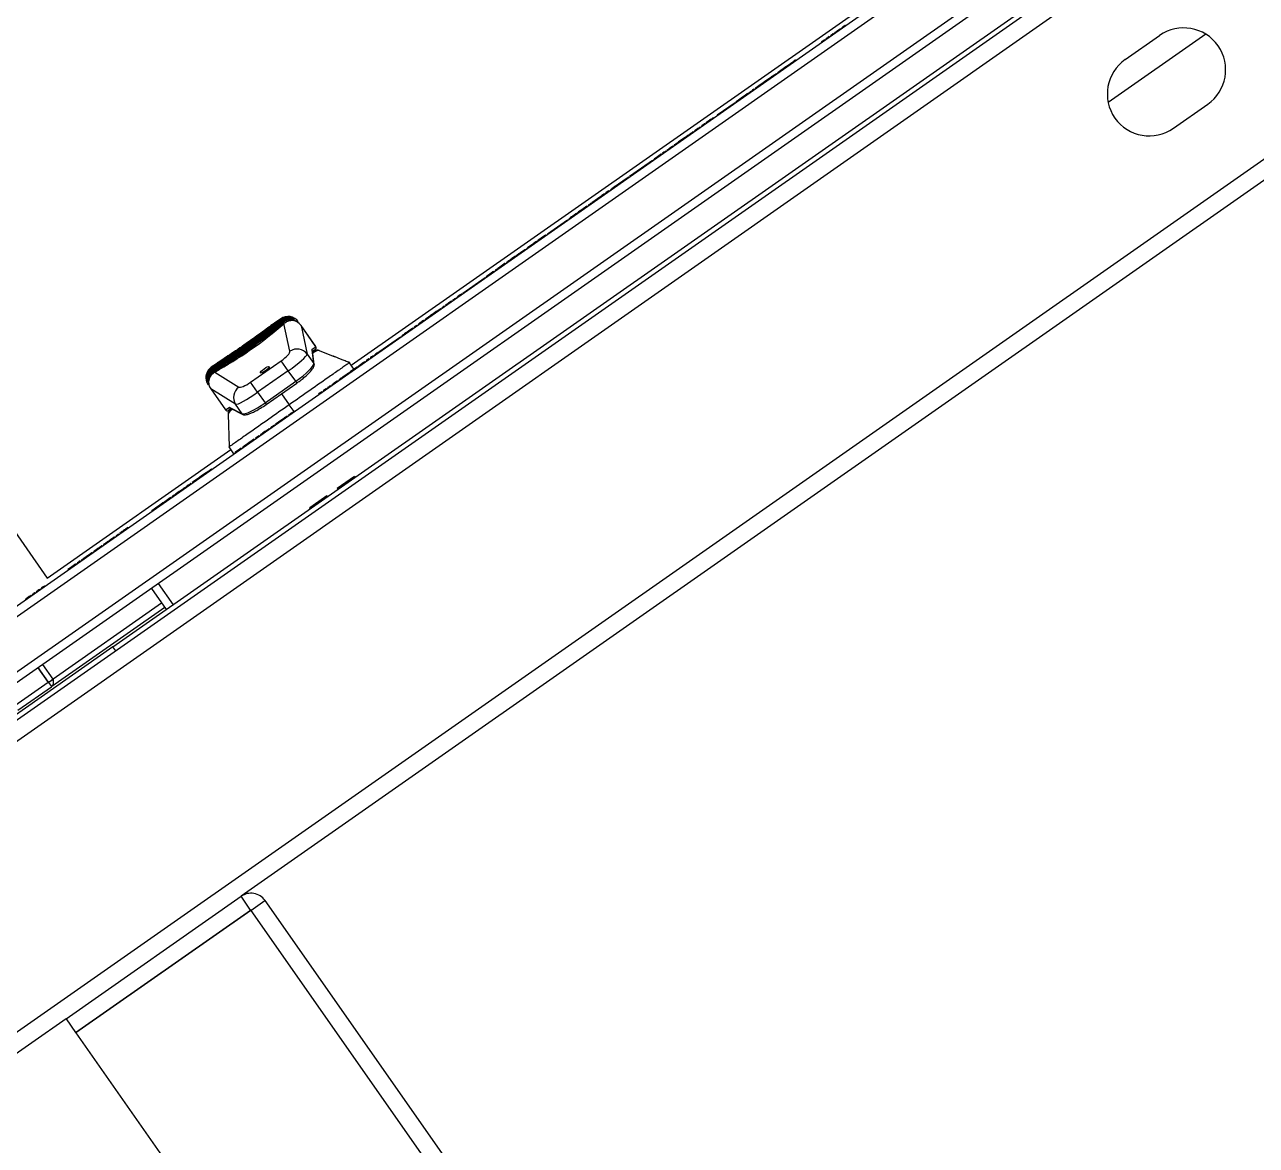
# Model space of a CAD drawing. Header units: millimetres. Extents: x 152904052 to 153933663, y 538271515 to 539240469.
# Drawn here: x 153452002.9 to 153452296.3, y 538570053 to 538570320 of the extents above; entities that cross this region are included whole.
import ezdxf

# ---------------------------------------------------------------- set-up
doc = ezdxf.new("R2010")
doc.units = ezdxf.units.MM
doc.layers.add('POWR', color=5, linetype='Continuous')

msp = doc.modelspace()

# ---------------------------------------------------------------- linework, layer by layer
at = {"layer": 'POWR', "color": 7}
for p, q in [((153451988.82, 538570170.43), (153452884.97, 538570797.92)), ((153451989.33, 538570173.36), (153452882.04, 538570798.44)), ((153452889, 538570787.44), (153451997.29, 538570163.06)), ((153452890.15, 538570785.8), (153451998.43, 538570161.42)), ((153452878.56, 538570768.72), (153451117.39, 538569535.53)), ((153452880.91, 538570765.36), (153451119.74, 538569532.17)), ((153452023.91, 538570171.75), (153452873.78, 538570766.83)), ((153452930.7, 538570730.88), (153451135.11, 538569473.6)), ((153452903.56, 538570706.87), (153452054.42, 538570112.3)), ((153452080.68, 538570238.85), (153452312.95, 538570401.49)), ((153451882.43, 538570367.86), (153452008.27, 538570188.15)), ((153452197.54, 538570319.27), (153452197.6, 538570319.18)), ((153452193.77, 538570316.63), (153452193.83, 538570316.55)), ((153452194.88, 538570317.4), (153452194.93, 538570317.32)), ((153452284.3, 538570317.73), (153452261.04, 538570301.44)), ((153452265.09, 538570311.69), (153452273.28, 538570317.43)), ((153452192.67, 538570315.86), (153452192.73, 538570315.77)), ((153452186.57, 538570311.59), (153452186.63, 538570311.51)), ((153452176.89, 538570304.81), (153452176.95, 538570304.72)), ((153452179.43, 538570306.59), (153452179.49, 538570306.51)), ((153452167.9, 538570298.51), (153452172.15, 538570301.49)), ((153452172.29, 538570301.59), (153452172.35, 538570301.5)), ((153452167.9, 538570298.51), (153452167.96, 538570298.43)), ((153452276.56, 538570295.31), (153452284.75, 538570301.04)), ((153452159.88, 538570292.9), (153452159.94, 538570292.82)), ((153452162.16, 538570294.49), (153452162.21, 538570294.41)), ((153452155.91, 538570290.12), (153452155.97, 538570290.04)), ((153452157.61, 538570291.31), (153452157.67, 538570291.23)), ((153452147, 538570283.88), (153452152.48, 538570287.72)), ((153452152.74, 538570287.9), (153452152.8, 538570287.82)), ((153452154.85, 538570289.38), (153452154.91, 538570289.29)), ((153452139.66, 538570278.74), (153452139.72, 538570278.66)), ((153452137.12, 538570276.96), (153452137.17, 538570276.87)), ((153452127.46, 538570270.2), (153452132.17, 538570273.49)), ((153452132.51, 538570273.74), (153452132.57, 538570273.65)), ((153452127.46, 538570270.2), (153452127.52, 538570270.12)), ((153452117.67, 538570263.34), (153452117.73, 538570263.26)), ((153452119.95, 538570264.94), (153452120, 538570264.85)), ((153452114.96, 538570261.45), (153452115.02, 538570261.36)), ((153452107.24, 538570256.04), (153452112.56, 538570259.76)), ((153452112.8, 538570259.93), (153452112.86, 538570259.85)), ((153452105.52, 538570254.83), (153452105.58, 538570254.75)), ((153452106.97, 538570255.85), (153452107.02, 538570255.76)), ((153452100.94, 538570251.63), (153452101, 538570251.55)), ((153452104.55, 538570254.16), (153452104.61, 538570254.08)), ((153452063.89, 538570249.94), (153452062.44, 538570248.93)), ((153452063.94, 538570249.86), (153452063.89, 538570249.94)), ((153452064.05, 538570249.71), (153452064.02, 538570249.75)), ((153452064.23, 538570249.46), (153452064.17, 538570249.54)), ((153452064.46, 538570249.12), (153452064.39, 538570249.23)), ((153452066.08, 538570242.18), (153452064.66, 538570248.77)), ((153452096.62, 538570248.6), (153452096.67, 538570248.52)), ((153452098.31, 538570249.79), (153452098.37, 538570249.7)), ((153452099.88, 538570250.89), (153452099.94, 538570250.81)), ((153452068.72, 538570248.34), (153452068.73, 538570248.35)), ((153452068.72, 538570248.34), (153452070.19, 538570241.51)), ((153452072.27, 538570243.27), (153452068.72, 538570248.34)), ((153452072.28, 538570243.28), (153452068.73, 538570248.35)), ((153452087.23, 538570242.03), (153452092.42, 538570245.66)), ((153452092.74, 538570245.89), (153452092.8, 538570245.8)), ((153452095.65, 538570247.92), (153452095.71, 538570247.84)), ((153452071.39, 538570242.66), (153452072.27, 538570243.27)), ((153452072.27, 538570243.27), (153452072.28, 538570243.28)), ((153452056.71, 538570234.8), (153452064.02, 538570239.92)), ((153452065.69, 538570237.54), (153452064.02, 538570239.92)), ((153452070.19, 538570241.51), (153452071.77, 538570239.25)), ((153452071.77, 538570239.25), (153452071.36, 538570242.5)), ((153452071.45, 538570242.29), (153452071.45, 538570242.28)), ((153452071.86, 538570239.03), (153452071.45, 538570242.28)), ((153452072.15, 538570242.58), (153452071.47, 538570242.1)), ((153452073.02, 538570242.39), (153452076.41, 538570241.02)), ((153452046.35, 538570236.78), (153452046.34, 538570236.76)), ((153452048.79, 538570239.37), (153452047.34, 538570238.36)), ((153452047.34, 538570238.36), (153452047.4, 538570238.28)), ((153452047.47, 538570238.17), (153452047.5, 538570238.12)), ((153452047.62, 538570237.96), (153452047.68, 538570237.87)), ((153452047.84, 538570237.64), (153452047.91, 538570237.53)), ((153452048.18, 538570237.22), (153452053.88, 538570233.64)), ((153452065.69, 538570237.54), (153452058.38, 538570232.42)), ((153452067.45, 538570235.03), (153452065.69, 538570237.54)), ((153452080, 538570236.96), (153452080.05, 538570236.88)), ((153452081.4, 538570237.83), (153452080.26, 538570239.46)), ((153452082.27, 538570238.55), (153452082.33, 538570238.47)), ((153452058.38, 538570232.42), (153452056.71, 538570234.8)), ((153452060.14, 538570229.91), (153452067.45, 538570235.03)), ((153452060.43, 538570229.5), (153452067.74, 538570234.62)), ((153452067.45, 538570235.03), (153452067.74, 538570234.62)), ((153452077.72, 538570235.37), (153452077.78, 538570235.29)), ((153452047.19, 538570233.26), (153452050.74, 538570228.19)), ((153452053.11, 538570229.55), (153452047.19, 538570233.26)), ((153452047.19, 538570233.26), (153452050.74, 538570228.19)), ((153452047.19, 538570233.26), (153452047.19, 538570233.26)), ((153452058.38, 538570232.42), (153452060.14, 538570229.91)), ((153452064.08, 538570232.06), (153452065.92, 538570229.43)), ((153452075.06, 538570233.51), (153452075.12, 538570233.42)), ((153452050.74, 538570228.19), (153452051.62, 538570228.81)), ((153452050.74, 538570228.19), (153452050.74, 538570228.19)), ((153452052.11, 538570228.55), (153452051.43, 538570228.07)), ((153452051.78, 538570228.79), (153452054.69, 538570227.29)), ((153452051.94, 538570228.64), (153452051.95, 538570228.63)), ((153452051.95, 538570228.63), (153452054.86, 538570227.13)), ((153452054.69, 538570227.29), (153452053.11, 538570229.55)), ((153452060.14, 538570229.91), (153452060.43, 538570229.5)), ((153452067.07, 538570227.79), (153452065.92, 538570229.43)), ((153452051.32, 538570227.19), (153452051.59, 538570219.39)), ((153452059.05, 538570222.31), (153452059.05, 538570222.3)), ((153452059.05, 538570222.3), (153452059.11, 538570222.22)), ((153452060.11, 538570223.04), (153452060.17, 538570222.96)), ((153452062.38, 538570224.63), (153452062.44, 538570224.55)), ((153452052.73, 538570217.75), (153452051.59, 538570219.39)), ((153452054.77, 538570219.3), (153452054.83, 538570219.22)), ((153452008.27, 538570188.15), (153452052.01, 538570218.78)), ((153452052.97, 538570218.04), (153452053.02, 538570217.95)), ((153452047.37, 538570214.11), (153452047.42, 538570214.03)), ((153452081.43, 538570212.33), (153452077.34, 538570209.46)), ((153452081.43, 538570212.33), (153452081.58, 538570212.13)), ((153452037.95, 538570207.52), (153452038.01, 538570207.44)), ((153452040.22, 538570209.11), (153452040.28, 538570209.03)), ((153452074.88, 538570207.74), (153452070.78, 538570204.87)), ((153452075.02, 538570207.54), (153452074.88, 538570207.74)), ((153452077.34, 538570209.46), (153452077.48, 538570209.26)), ((153452070.93, 538570204.67), (153452070.78, 538570204.87)), ((153452033.08, 538570204.11), (153452033.14, 538570204.03)), ((153452027.48, 538570200.19), (153452027.54, 538570200.11)), ((153452024.31, 538570197.97), (153452024.36, 538570197.88)), ((153452019.28, 538570194.45), (153452019.34, 538570194.37)), ((153452020.34, 538570195.19), (153452020.39, 538570195.11)), ((153452013.19, 538570190.19), (153452013.25, 538570190.1)), ((153452015.4, 538570191.73), (153452015.46, 538570191.65)), ((153452016.37, 538570192.41), (153452016.42, 538570192.33)), ((153452004.42, 538570184.04), (153452004.48, 538570183.96)), ((153452006.49, 538570185.49), (153452006.55, 538570185.41)), ((153452007.59, 538570186.26), (153452007.65, 538570186.18)), ((153452033.08, 538570185.67), (153452036.6, 538570180.64)), ((153452034.72, 538570186.82), (153452038.24, 538570181.78)), ((153452036.26, 538570181.13), (153452009.31, 538570162.26)), ((153452035.51, 538570182.19), (153452009.63, 538570164.07)), ((153452023.91, 538570171.75), (153451970.66, 538570134.46)), ((153452024.6, 538570170.76), (153452023.91, 538570171.75)), ((153452006.05, 538570166.75), (153452008.5, 538570163.24)), ((153452008.56, 538570163.32), (153452006.13, 538570166.8)), ((153452009.63, 538570164.07), (153452007.19, 538570167.55)), ((153452008.56, 538570163.32), (153452009.63, 538570164.07)), ((153452008.58, 538570163.3), (153452009.33, 538570163.83)), ((153452009.63, 538570164.07), (153452008.62, 538570163.24)), ((153452008.5, 538570163.24), (153452000.55, 538570157.68)), ((153452001.28, 538570156.64), (153452009.23, 538570162.2)), ((153452008.5, 538570163.24), (153452008.58, 538570163.3)), ((153452009.31, 538570162.26), (153452008.62, 538570163.24)), ((153452009.31, 538570162.26), (153452009.23, 538570162.2)), ((153452012.73, 538570083.1), (153452054.42, 538570112.3)), ((153452056.72, 538570109.02), (153452054.42, 538570112.3)), ((153452056.78, 538570108.94), (153452060.13, 538570111.29)), ((153452060.13, 538570111.29), (153452337.4, 538569715.31)), ((153452015.02, 538570079.83), (153452056.72, 538570109.02)), ((153452056.78, 538570108.94), (153452015.08, 538570079.75)), ((153452056.78, 538570108.94), (153452334.04, 538569712.96)), ((153452039.25, 538570096.67), (153452039.19, 538570096.75)), ((153452039.35, 538570096.86), (153452039.41, 538570096.78)), ((153452035.81, 538570094.26), (153452035.75, 538570094.34)), ((153452035.91, 538570094.45), (153452035.97, 538570094.37)), ((153452035.96, 538570094.37), (153452035.91, 538570094.45)), ((153452037.55, 538570095.6), (153452037.61, 538570095.52)), ((153452012.73, 538570083.1), (153451166.96, 538569490.89)), ((153452012.73, 538570083.1), (153452015.02, 538570079.83)), ((153452015.08, 538570079.75), (153452292.35, 538569683.77))]:
    msp.add_line(p, q, dxfattribs=at)
at = {"layer": 'POWR', "color": 7, "flags": 128}
msp.add_lwpolyline([(153452046.42, 538570236.65), (153452046.38, 538570236.67), (153452046.35, 538570236.7), (153452046.32, 538570236.72), (153452046.3, 538570236.75), (153452046.28, 538570236.77), (153452046.27, 538570236.8), (153452046.26, 538570236.82), (153452046.27, 538570236.84)], dxfattribs=at)
at = {"layer": 'POWR', "color": 7}
for centre, radius, start, end in [((153452279.02, 538570309.24), 10, 305, 125), ((153452270.83, 538570303.5), 10, 125, 305), ((153452065.61, 538570247.49), 3, 35, 125), ((153452064.09, 538570249.51), 0.203, 43.2823, 99.9986), ((153452064.2, 538570249.13), 0.332, 28.001, 85.9165), ((153452064.4, 538570248.76), 0.368, 29.458, 80.3211), ((153452065.63, 538570250.29), 0.148, 13.722, 72.7075), ((153452065.83, 538570250.11), 0.22, 355.6104, 60.2565), ((153452066.1, 538570249.87), 0.238, 351.3819, 49.2854), ((153452066.68, 538570249.82), 0.299, 69.9211, 106.4612), ((153452066.41, 538570249.54), 0.264, 348.1361, 39.2961), ((153452066.93, 538570249.54), 0.3, 68.3173, 125.1819), ((153452067.02, 538570249.44), 0.3, 67.8554, 125.2032), ((153452067.24, 538570249.18), 0.3, 66.8184, 125.2572), ((153452067.78, 538570239.67), 3.04, 37.3942, 124.0187), ((153452070.98, 538570242.37), 0.501, 341.8417, 35.0507), ((153452071.87, 538570242.99), 0.5, 305, 35), ((153452071.87, 538570242.99), 0.499, 305.1578, 35.1569), ((153452070.97, 538570242.22), 0.478, 8.5393, 36.2481), ((153452049.06, 538570235.9), 3, 125, 215), ((153452047.68, 538570238.02), 0.203, 150.0014, 206.7177), ((153452048, 538570237.78), 0.332, 164.0835, 221.999), ((153452048.28, 538570237.47), 0.368, 169.6788, 220.542), ((153452071.39, 538570238.97), 0.478, 7.3029, 36.2497), ((153452046.5, 538570235.69), 0.299, 146.5957, 180.0839), ((153452046.52, 538570236.59), 0.22, 189.7435, 254.3896), ((153452046.67, 538570235.36), 0.3, 124.8181, 181.6827), ((153452046.65, 538570236.26), 0.238, 200.7146, 258.6181), ((153452046.74, 538570235.24), 0.3, 124.7968, 182.1446), ((153452046.85, 538570235.85), 0.264, 210.7039, 261.8639), ((153452055.67, 538570231.18), 3.04, 125.9813, 212.6058), ((153452051.15, 538570228.48), 0.5, 215, 305), ((153452051.15, 538570228.48), 0.499, 214.8431, 304.8422), ((153452052.03, 538570229.1), 0.501, 214.9493, 268.1583), ((153452052.17, 538570229.06), 0.478, 213.7519, 241.4607), ((153452055.08, 538570227.56), 0.478, 213.7503, 242.6971), ((153452056.78, 538570108.94), 4.1, 35, 125), ((153452056.78, 538570108.94), 0.1, 35, 125)]:
    msp.add_arc(centre, radius, start, end, dxfattribs=at)
for centre, major_axis, ratio, start_param, end_param in [((153452053.07, 538570247.78), (20.89, 14.63), 0.249328, 4.306744, 5.118034), ((153452074.55, 538570238.15), (-3.15, 4.51), 0.105104, 0, 0.197396), ((153452063.59, 538570240.54), (2.46, 1.72), 0.249328, 4.712389, 6.178466), ((153452065.26, 538570238.15), (4.91, 3.44), 0.124664, 4.712389, 6.178466), ((153452066.82, 538570235.93), (4.91, 3.44), 0.183333, 4.712389, 6.178466), ((153452056.28, 538570235.42), (2.46, 1.72), 0.249328, 3.246312, 4.712389), ((153452057.95, 538570233.03), (4.91, 3.44), 0.124664, 3.246312, 4.712389), ((153452054.78, 538570224.31), (-3.15, 4.51), 0.105104, 6.08579, 6.283185), ((153452059.51, 538570230.81), (4.91, 3.44), 0.183333, 3.246312, 4.712389)]:
    msp.add_ellipse(centre, major_axis=major_axis, ratio=ratio, start_param=start_param, end_param=end_param, dxfattribs=at)
msp.add_ellipse((153452060.09, 538570237.76), major_axis=(1.02, 0.72), ratio=0.249328, dxfattribs=at)
for points, knots in [([(153452197.25, 538570319.06), (153452197.08, 538570318.94), (153452196.53, 538570318.56), (153452195.99, 538570318.18), (153452195.89, 538570318.11), (153452195.84, 538570318.08)], [0, 0, 0, 0, 0.181462, 0.57963, 1, 1, 1, 1]), ([(153452198.47, 538570319.92), (153452198.43, 538570319.89), (153452198.21, 538570319.73), (153452197.9, 538570319.52), (153452197.59, 538570319.3), (153452197.56, 538570319.28), (153452197.54, 538570319.27)], [0, 0, 0, 0, 0.055296, 0.35897, 0.671266, 1, 1, 1, 1]), ([(153452193.49, 538570316.43), (153452193.35, 538570316.33), (153452192.76, 538570315.92), (153452192.71, 538570315.88), (153452192.67, 538570315.86)], [0, 0, 0, 0, 0.228803, 1, 1, 1, 1]), ([(153452194.59, 538570317.2), (153452194.43, 538570317.09), (153452193.87, 538570316.7), (153452193.81, 538570316.66), (153452193.77, 538570316.63)], [0, 0, 0, 0, 0.292499, 1, 1, 1, 1]), ([(153452195.56, 538570317.88), (153452195.42, 538570317.78), (153452194.96, 538570317.46), (153452194.91, 538570317.42), (153452194.88, 538570317.4)], [0, 0, 0, 0, 0.2994672, 1, 1, 1, 1]), ([(153452186.57, 538570311.59), (153452186.51, 538570311.55), (153452186.39, 538570311.46), (153452185.45, 538570310.8), (153452184.1, 538570309.85), (153452182.85, 538570308.98), (153452182.23, 538570308.55)], [0, 0, 0, 0, 0.262268, 0.513831, 0.759272, 1, 1, 1, 1]), ([(153452180.47, 538570307.31), (153452180.47, 538570307.31), (153452180.47, 538570307.31), (153452180.37, 538570307.24), (153452180.19, 538570307.12), (153452179.94, 538570306.94), (153452179.64, 538570306.74), (153452179.32, 538570306.51), (153452179.01, 538570306.3), (153452178.75, 538570306.11), (153452178.54, 538570305.96), (153452178.4, 538570305.87), (153452178.38, 538570305.85), (153452178.38, 538570305.85)], [0, 0, 0, 0, 0.024638, 0.123502, 0.219339, 0.313902, 0.409294, 0.508275, 0.605476, 0.701523, 0.798387, 0.897305, 1, 1, 1, 1]), ([(153452181.95, 538570308.35), (153452181.91, 538570308.32), (153452181.84, 538570308.27), (153452181.27, 538570307.88), (153452180.44, 538570307.29), (153452179.77, 538570306.82), (153452179.43, 538570306.59)], [0, 0, 0, 0, 0.233117, 0.489666, 0.74158, 1, 1, 1, 1]), ([(153452176.6, 538570304.61), (153452176.21, 538570304.33), (153452175.17, 538570303.6), (153452173.78, 538570302.63), (153452172.54, 538570301.76), (153452172.37, 538570301.64), (153452172.29, 538570301.59)], [0, 0, 0, 0, 0.151094, 0.39751, 0.693287, 1, 1, 1, 1]), ([(153452179.43, 538570306.59), (153452179.05, 538570306.32), (153452178.29, 538570305.79), (153452177.48, 538570305.22), (153452176.98, 538570304.87), (153452176.92, 538570304.83), (153452176.89, 538570304.81)], [0, 0, 0, 0, 0.277048, 0.550765, 0.770996, 1, 1, 1, 1]), ([(153452163.82, 538570295.66), (153452163.76, 538570295.62), (153452163.64, 538570295.53), (153452163.05, 538570295.12), (153452162.53, 538570294.75), (153452162.44, 538570294.69)], [0, 0, 0, 0, 0.449901, 0.911411, 1, 1, 1, 1]), ([(153452164.89, 538570296.4), (153452164.85, 538570296.38), (153452164.8, 538570296.34), (153452164.26, 538570295.96), (153452164.11, 538570295.86)], [0, 0, 0, 0, 0.7249547, 1, 1, 1, 1]), ([(153452167.01, 538570297.89), (153452166.96, 538570297.85), (153452166.86, 538570297.79), (153452166.2, 538570297.32), (153452165.48, 538570296.82), (153452165.17, 538570296.6)], [0, 0, 0, 0, 0.357086, 0.722158, 1, 1, 1, 1]), ([(153452159.88, 538570292.9), (153452159.54, 538570292.66), (153452158.86, 538570292.18), (153452158.14, 538570291.68), (153452157.69, 538570291.37), (153452157.64, 538570291.33), (153452157.61, 538570291.31)], [0, 0, 0, 0, 0.275813, 0.552302, 0.773603, 1, 1, 1, 1]), ([(153452162.16, 538570294.49), (153452162.11, 538570294.46), (153452162.03, 538570294.4), (153452161.43, 538570293.98), (153452160.67, 538570293.45), (153452160.15, 538570293.09), (153452159.88, 538570292.9)], [0, 0, 0, 0, 0.291955, 0.564274, 0.77698, 1, 1, 1, 1]), ([(153452155.63, 538570289.92), (153452155.45, 538570289.8), (153452154.96, 538570289.45), (153452154.89, 538570289.41), (153452154.85, 538570289.38)], [0, 0, 0, 0, 0.348529, 1, 1, 1, 1]), ([(153452157.32, 538570291.11), (153452157.15, 538570290.99), (153452156.6, 538570290.6), (153452156.07, 538570290.23), (153452155.97, 538570290.16), (153452155.91, 538570290.12)], [0, 0, 0, 0, 0.185329, 0.588233, 1, 1, 1, 1]), ([(153452154.57, 538570289.18), (153452154.51, 538570289.13), (153452153.84, 538570288.67), (153452153.03, 538570288.1), (153452152.84, 538570287.97), (153452152.74, 538570287.9)], [0, 0, 0, 0, 0.0462622, 0.5183238, 1, 1, 1, 1]), ([(153452146.72, 538570283.68), (153452146.72, 538570283.68), (153452146.72, 538570283.68), (153452146.04, 538570283.2), (153452144.83, 538570282.36), (153452143.57, 538570281.47), (153452142.73, 538570280.89), (153452142.45, 538570280.69)], [0, 0, 0, 0, 0.16836, 0.429285, 0.677212, 0.894576, 1, 1, 1, 1]), ([(153452139.66, 538570278.74), (153452139.28, 538570278.47), (153452138.5, 538570277.93), (153452137.71, 538570277.37), (153452137.21, 538570277.02), (153452137.15, 538570276.98), (153452137.12, 538570276.96)], [0, 0, 0, 0, 0.275104, 0.554507, 0.77669, 1, 1, 1, 1]), ([(153452142.17, 538570280.49), (153452142.17, 538570280.49), (153452142.17, 538570280.49), (153452141.93, 538570280.33), (153452141.44, 538570279.98), (153452140.64, 538570279.43), (153452139.99, 538570278.97), (153452139.66, 538570278.74)], [0, 0, 0, 0, 0.103284, 0.300865, 0.488334, 0.735336, 1, 1, 1, 1]), ([(153452136.83, 538570276.76), (153452136.43, 538570276.48), (153452135.39, 538570275.75), (153452134.01, 538570274.79), (153452132.78, 538570273.92), (153452132.6, 538570273.8), (153452132.51, 538570273.74)], [0, 0, 0, 0, 0.15269, 0.403814, 0.701599, 1, 1, 1, 1]), ([(153452127.01, 538570269.88), (153452127.01, 538570269.88), (153452127.01, 538570269.88), (153452126.37, 538570269.44), (153452125.49, 538570268.81), (153452125.07, 538570268.52)], [0, 0, 0, 0, 0.2581686, 0.6520805, 1, 1, 1, 1]), ([(153452122.19, 538570266.51), (153452122.19, 538570266.51), (153452122.19, 538570266.5), (153452121.98, 538570266.36), (153452121.59, 538570266.09), (153452121.1, 538570265.74), (153452120.53, 538570265.35), (153452120.15, 538570265.08), (153452119.95, 538570264.94)], [0, 0, 0, 0, 0.099931, 0.297137, 0.482001, 0.644907, 0.814694, 1, 1, 1, 1]), ([(153452124.87, 538570268.38), (153452124.87, 538570268.38), (153452124.87, 538570268.38), (153452124.4, 538570268.05), (153452123.57, 538570267.47), (153452122.82, 538570266.95), (153452122.48, 538570266.71)], [0, 0, 0, 0, 0.185336, 0.481365, 0.759128, 1, 1, 1, 1]), ([(153452119.95, 538570264.94), (153452119.6, 538570264.7), (153452118.91, 538570264.21), (153452118.21, 538570263.72), (153452117.76, 538570263.4), (153452117.7, 538570263.36), (153452117.67, 538570263.34)], [0, 0, 0, 0, 0.27511, 0.557358, 0.780093, 1, 1, 1, 1]), ([(153452114.68, 538570261.25), (153452114.6, 538570261.19), (153452113.92, 538570260.72), (153452113.1, 538570260.14), (153452112.9, 538570260), (153452112.8, 538570259.93)], [0, 0, 0, 0, 0.059815, 0.533636, 1, 1, 1, 1]), ([(153452117.39, 538570263.14), (153452116.93, 538570262.83), (153452116.01, 538570262.18), (153452115.16, 538570261.59), (153452115.03, 538570261.49), (153452114.96, 538570261.45)], [0, 0, 0, 0, 0.32564, 0.665263, 1, 1, 1, 1]), ([(153452105.52, 538570254.83), (153452105.49, 538570254.82), (153452105.45, 538570254.78), (153452105.01, 538570254.48), (153452104.84, 538570254.36)], [0, 0, 0, 0, 0.599941, 1, 1, 1, 1]), ([(153452106.95, 538570255.83), (153452106.94, 538570255.83), (153452106.94, 538570255.83), (153452106.51, 538570255.53), (153452105.93, 538570255.12), (153452105.81, 538570255.03)], [0, 0, 0, 0, 0.344388, 0.860788, 1, 1, 1, 1]), ([(153452100.94, 538570251.63), (153452100.78, 538570251.52), (153452100.46, 538570251.29), (153452100.13, 538570251.06), (153452099.93, 538570250.92), (153452099.9, 538570250.9), (153452099.88, 538570250.89)], [0, 0, 0, 0, 0.275921, 0.560742, 0.783615, 1, 1, 1, 1]), ([(153452101.98, 538570252.35), (153452101.98, 538570252.35), (153452101.98, 538570252.35), (153452101.88, 538570252.29), (153452101.71, 538570252.16), (153452101.47, 538570252), (153452101.21, 538570251.82), (153452101.03, 538570251.69), (153452100.94, 538570251.63)], [0, 0, 0, 0, 0.051902, 0.258252, 0.449306, 0.618763, 0.79889, 1, 1, 1, 1]), ([(153452102.86, 538570252.97), (153452102.84, 538570252.96), (153452102.8, 538570252.93), (153452102.57, 538570252.77), (153452102.34, 538570252.61), (153452102.27, 538570252.55)], [0, 0, 0, 0, 0.436374, 0.82486, 1, 1, 1, 1]), ([(153452104.55, 538570254.16), (153452104.52, 538570254.13), (153452104.46, 538570254.09), (153452103.96, 538570253.74), (153452103.41, 538570253.35), (153452103.14, 538570253.17)], [0, 0, 0, 0, 0.368878, 0.697816, 1, 1, 1, 1]), ([(153452047.4, 538570238.28), (153452048.39, 538570238.94), (153452050.37, 538570240.26), (153452053.56, 538570242.43), (153452056.97, 538570244.8), (153452060.52, 538570247.35), (153452062.8, 538570249.03), (153452063.94, 538570249.86)], [0, 0, 0, 0, 0.18649, 0.373191, 0.559464, 0.77969, 1, 1, 1, 1]), ([(153452064.02, 538570249.75), (153452063.05, 538570249.04), (153452061.13, 538570247.6), (153452058.02, 538570245.34), (153452054.65, 538570242.97), (153452051.05, 538570240.52), (153452048.67, 538570238.96), (153452047.47, 538570238.17)], [0, 0, 0, 0, 0.186482, 0.372708, 0.559438, 0.778869, 1, 1, 1, 1]), ([(153452047.5, 538570238.12), (153452048.5, 538570238.77), (153452050.5, 538570240.06), (153452053.71, 538570242.21), (153452057.12, 538570244.58), (153452060.67, 538570247.15), (153452062.92, 538570248.86), (153452064.05, 538570249.71)], [0, 0, 0, 0, 0.186493, 0.373204, 0.559469, 0.779702, 1, 1, 1, 1]), ([(153452064.17, 538570249.54), (153452063.21, 538570248.81), (153452061.3, 538570247.35), (153452058.2, 538570245.08), (153452054.84, 538570242.7), (153452051.23, 538570240.27), (153452048.83, 538570238.73), (153452047.62, 538570237.96)], [0, 0, 0, 0, 0.186481, 0.372718, 0.559433, 0.778886, 1, 1, 1, 1]), ([(153452047.68, 538570237.87), (153452049.22, 538570238.85), (153452052.3, 538570240.82), (153452056.79, 538570243.91), (153452060.81, 538570246.84), (153452063.09, 538570248.58), (153452064.23, 538570249.46)], [0, 0, 0, 0, 0.279197, 0.55923, 0.778542, 1, 1, 1, 1]), ([(153452064.39, 538570249.23), (153452062.93, 538570248.11), (153452060.02, 538570245.86), (153452055.61, 538570242.72), (153452051.49, 538570239.95), (153452049.06, 538570238.42), (153452047.84, 538570237.64)], [0, 0, 0, 0, 0.279365, 0.559627, 0.778697, 1, 1, 1, 1]), ([(153452047.91, 538570237.53), (153452049.47, 538570238.52), (153452052.59, 538570240.48), (153452057.04, 538570243.55), (153452061.04, 538570246.47), (153452063.32, 538570248.23), (153452064.46, 538570249.12)], [0, 0, 0, 0, 0.279462, 0.559802, 0.778911, 1, 1, 1, 1]), ([(153452064.72, 538570248.94), (153452063.24, 538570247.8), (153452060.29, 538570245.52), (153452055.84, 538570242.34), (153452051.69, 538570239.56), (153452049.23, 538570238.01), (153452048, 538570237.23)], [0, 0, 0, 0, 0.280656, 0.560317, 0.780051, 1, 1, 1, 1]), ([(153452064.66, 538570248.84), (153452063.2, 538570247.7), (153452060.28, 538570245.43), (153452055.89, 538570242.3), (153452051.79, 538570239.55), (153452049.34, 538570238.02), (153452048.11, 538570237.25)], [0, 0, 0, 0, 0.279884, 0.560494, 0.779839, 1, 1, 1, 1]), ([(153452062.44, 538570248.93), (153452062.43, 538570248.92), (153452062.16, 538570248.75), (153452061.21, 538570248.04), (153452059.63, 538570246.89), (153452057.73, 538570245.5), (153452055.69, 538570244.05), (153452053.62, 538570242.62), (153452051.67, 538570241.31), (153452050.04, 538570240.23), (153452049.06, 538570239.57), (153452048.8, 538570239.38), (153452048.79, 538570239.37)], [0, 0, 0, 0, 0.003473, 0.127751, 0.25193, 0.375819, 0.499822, 0.624027, 0.748207, 0.872102, 0.996008, 1, 1, 1, 1]), ([(153452063.94, 538570249.86), (153452064.24, 538570250.04), (153452064.78, 538570250.37), (153452065.4, 538570250.41), (153452065.68, 538570250.43)], [0, 0, 0, 0, 0.558032, 1, 1, 1, 1]), ([(153452065.73, 538570250.34), (153452065.39, 538570250.3), (153452064.77, 538570250.24), (153452064.25, 538570249.9), (153452064.02, 538570249.75)], [0, 0, 0, 0, 0.558139, 1, 1, 1, 1]), ([(153452064.05, 538570249.71), (153452064.38, 538570249.91), (153452064.96, 538570250.26), (153452065.64, 538570250.29), (153452065.93, 538570250.3)], [0, 0, 0, 0, 0.560688, 1, 1, 1, 1]), ([(153452065.95, 538570250.14), (153452065.59, 538570250.11), (153452064.95, 538570250.05), (153452064.4, 538570249.7), (153452064.17, 538570249.54)], [0, 0, 0, 0, 0.56076, 1, 1, 1, 1]), ([(153452064.23, 538570249.46), (153452064.58, 538570249.67), (153452065.2, 538570250.05), (153452065.93, 538570250.05), (153452066.25, 538570250.05)], [0, 0, 0, 0, 0.5600096, 1, 1, 1, 1]), ([(153452066.25, 538570249.84), (153452065.87, 538570249.81), (153452065.19, 538570249.77), (153452064.63, 538570249.39), (153452064.39, 538570249.23)], [0, 0, 0, 0, 0.559285, 1, 1, 1, 1]), ([(153452064.46, 538570249.12), (153452064.83, 538570249.35), (153452065.5, 538570249.76), (153452066.27, 538570249.72), (153452066.62, 538570249.71)], [0, 0, 0, 0, 0.559592, 1, 1, 1, 1]), ([(153452068.72, 538570248.34), (153452068.41, 538570248.68), (153452067.79, 538570249.34), (153452066.55, 538570249.56), (153452065.49, 538570249.34), (153452064.94, 538570248.96), (153452064.66, 538570248.77)], [0, 0, 0, 0, 0.279785, 0.559857, 0.779728, 1, 1, 1, 1]), ([(153452065.68, 538570250.43), (153452065.77, 538570250.43), (153452065.95, 538570250.43), (153452066.2, 538570250.39), (153452066.33, 538570250.36), (153452066.37, 538570250.35)], [0, 0, 0, 0, 0.3996, 0.799314, 1, 1, 1, 1]), ([(153452066.38, 538570250.22), (153452066.38, 538570250.22), (153452066.38, 538570250.23), (153452066.32, 538570250.25), (153452066.13, 538570250.31), (153452065.86, 538570250.33), (153452065.7, 538570250.33)], [0, 0, 0, 0, 0.02102, 0.134539, 0.478024, 1, 1, 1, 1]), ([(153452066.66, 538570250.22), (153452066.64, 538570250.22), (153452066.6, 538570250.23), (153452066.26, 538570250.31), (153452065.93, 538570250.33), (153452065.73, 538570250.34)], [0, 0, 0, 0, 0.279849, 0.560767, 1, 1, 1, 1]), ([(153452065.93, 538570250.3), (153452066.02, 538570250.29), (153452066.2, 538570250.28), (153452066.43, 538570250.23), (153452066.6, 538570250.18), (153452066.7, 538570250.14), (153452066.76, 538570250.12), (153452066.78, 538570250.11), (153452066.78, 538570250.1)], [0, 0, 0, 0, 0.249575, 0.499234, 0.624577, 0.749541, 0.874797, 1, 1, 1, 1]), ([(153452066.77, 538570250.04), (153452066.69, 538570250.06), (153452066.49, 538570250.11), (153452066.16, 538570250.13), (153452065.95, 538570250.14)], [0, 0, 0, 0, 0.389876, 1, 1, 1, 1]), ([(153452066.25, 538570250.05), (153452066.33, 538570250.04), (153452066.5, 538570250.02), (153452066.72, 538570249.96), (153452066.88, 538570249.91), (153452066.97, 538570249.87), (153452067.02, 538570249.84), (153452067.04, 538570249.83), (153452067.04, 538570249.82)], [0, 0, 0, 0, 0.250691, 0.499738, 0.624633, 0.749644, 0.875011, 1, 1, 1, 1]), ([(153452067.13, 538570249.72), (153452067.12, 538570249.72), (153452067.09, 538570249.71), (153452066.77, 538570249.8), (153452066.44, 538570249.82), (153452066.25, 538570249.84)], [0, 0, 0, 0, 0.279424, 0.560243, 1, 1, 1, 1]), ([(153452066.76, 538570249.79), (153452066.76, 538570249.8), (153452066.77, 538570249.81), (153452066.76, 538570249.83), (153452066.72, 538570249.86), (153452066.65, 538570249.87), (153452066.5, 538570249.87), (153452066.4, 538570249.85), (153452066.33, 538570249.84)], [0, 0, 0, 0, 0.125209, 0.250655, 0.344867, 0.439084, 0.625539, 1, 1, 1, 1]), ([(153452066.62, 538570249.71), (153452066.7, 538570249.7), (153452066.86, 538570249.67), (153452067.06, 538570249.6), (153452067.2, 538570249.54), (153452067.31, 538570249.49), (153452067.34, 538570249.47), (153452067.36, 538570249.45)], [0, 0, 0, 0, 0.251028, 0.501181, 0.626243, 0.751403, 1, 1, 1, 1]), ([(153452067.07, 538570249.42), (153452067.07, 538570249.43), (153452067.08, 538570249.44), (153452067.06, 538570249.47), (153452067.02, 538570249.49), (153452066.92, 538570249.51), (153452066.8, 538570249.51), (153452066.71, 538570249.5), (153452066.67, 538570249.49)], [0, 0, 0, 0, 0.125083, 0.250612, 0.375716, 0.501101, 0.749517, 1, 1, 1, 1]), ([(153452066.78, 538570250.1), (153452066.8, 538570250.09), (153452066.82, 538570250.07), (153452066.84, 538570250.04), (153452066.85, 538570250.03)], [0, 0, 0, 0, 0.5599996, 1, 1, 1, 1]), ([(153452067.04, 538570249.82), (153452067.06, 538570249.8), (153452067.09, 538570249.77), (153452067.12, 538570249.74), (153452067.13, 538570249.72)], [0, 0, 0, 0, 0.56, 1, 1, 1, 1]), ([(153452067.36, 538570249.45), (153452067.37, 538570249.44), (153452067.4, 538570249.41), (153452067.42, 538570249.38), (153452067.43, 538570249.36)], [0, 0, 0, 0, 0.5599998, 1, 1, 1, 1]), ([(153452098.02, 538570249.59), (153452097.85, 538570249.47), (153452097.32, 538570249.09), (153452096.78, 538570248.72), (153452096.67, 538570248.64), (153452096.62, 538570248.6)], [0, 0, 0, 0, 0.192889, 0.60287, 1, 1, 1, 1]), ([(153452100.58, 538570251.38), (153452100.24, 538570251.14), (153452099.54, 538570250.65), (153452098.85, 538570250.16), (153452098.4, 538570249.85), (153452098.34, 538570249.81), (153452098.31, 538570249.79)], [0, 0, 0, 0, 0.275754, 0.56072, 0.783725, 1, 1, 1, 1]), ([(153452095.36, 538570247.72), (153452095.02, 538570247.48), (153452094.07, 538570246.82), (153452093.03, 538570246.09), (153452092.84, 538570245.95), (153452092.74, 538570245.89)], [0, 0, 0, 0, 0.218371, 0.615957, 1, 1, 1, 1]), ([(153452096.33, 538570248.4), (153452096.19, 538570248.3), (153452095.76, 538570248), (153452095.69, 538570247.95), (153452095.65, 538570247.92)], [0, 0, 0, 0, 0.31786, 1, 1, 1, 1]), ([(153452071.5, 538570241.88), (153452071.52, 538570241.89), (153452071.92, 538570242.17), (153452072.18, 538570242.35), (153452072.07, 538570242.27), (153452072.07, 538570242.28), (153452072.07, 538570242.28)], [0, 0, 0, 0, 0.015527, 0.315728, 0.923969, 1, 1, 1, 1]), ([(153452073.02, 538570242.39), (153452072.81, 538570242.38), (153452072.51, 538570242.38), (153452071.75, 538570241.87), (153452071.52, 538570241.72)], [0, 0, 0, 0, 0.702256, 1, 1, 1, 1]), ([(153452080.26, 538570239.46), (153452079.92, 538570239.6), (153452079.25, 538570239.87), (153452078.29, 538570240.26), (153452077.5, 538570240.58), (153452076.98, 538570240.78), (153452076.68, 538570240.91), (153452076.51, 538570240.97), (153452076.45, 538570241), (153452076.41, 538570241.02)], [0, 0, 0, 0, 0.1212211, 0.2429205, 0.3712161, 0.5123961, 0.6669653, 0.8310887, 1, 1, 1, 1]), ([(153452083.97, 538570239.74), (153452083.94, 538570239.72), (153452083.88, 538570239.68), (153452083.35, 538570239.31), (153452082.81, 538570238.94), (153452082.48, 538570238.7), (153452082.45, 538570238.68)], [0, 0, 0, 0, 0.361483, 0.676351, 0.972907, 1, 1, 1, 1]), ([(153452084.87, 538570240.38), (153452084.87, 538570240.38), (153452084.87, 538570240.37), (153452084.62, 538570240.2), (153452084.28, 538570239.96), (153452084.25, 538570239.94)], [0, 0, 0, 0, 0.372675, 0.947787, 1, 1, 1, 1]), ([(153452085.97, 538570241.14), (153452085.96, 538570241.14), (153452085.96, 538570241.14), (153452085.65, 538570240.92), (153452085.21, 538570240.61), (153452085.16, 538570240.58)], [0, 0, 0, 0, 0.3714392, 0.9283596, 1, 1, 1, 1]), ([(153452087.06, 538570241.91), (153452087.05, 538570241.9), (153452087.04, 538570241.9), (153452086.72, 538570241.67), (153452086.26, 538570241.35), (153452086.25, 538570241.34)], [0, 0, 0, 0, 0.400326, 0.98925, 1, 1, 1, 1]), ([(153452046.11, 538570236.11), (153452046.11, 538570236.12), (153452046.11, 538570236.18), (153452046.13, 538570236.34), (153452046.18, 538570236.59), (153452046.24, 538570236.76), (153452046.27, 538570236.84)], [0, 0, 0, 0, 0.083233, 0.266712, 0.633241, 1, 1, 1, 1]), ([(153452046.35, 538570236.78), (153452046.31, 538570236.65), (153452046.24, 538570236.48), (153452046.23, 538570236.37), (153452046.23, 538570236.34)], [0, 0, 0, 0, 0.7646615, 1, 1, 1, 1]), ([(153452046.27, 538570236.84), (153452046.42, 538570237.16), (153452046.68, 538570237.72), (153452047.18, 538570238.11), (153452047.4, 538570238.28)], [0, 0, 0, 0, 0.558034, 1, 1, 1, 1]), ([(153452046.3, 538570236.55), (153452046.45, 538570236.91), (153452046.73, 538570237.53), (153452047.27, 538570237.94), (153452047.5, 538570238.12)], [0, 0, 0, 0, 0.560632, 1, 1, 1, 1]), ([(153452047.47, 538570238.17), (153452047.2, 538570237.95), (153452046.71, 538570237.57), (153452046.45, 538570237.01), (153452046.34, 538570236.76)], [0, 0, 0, 0, 0.558153, 1, 1, 1, 1]), ([(153452046.43, 538570236.17), (153452046.58, 538570236.55), (153452046.84, 538570237.24), (153452047.42, 538570237.68), (153452047.68, 538570237.87)], [0, 0, 0, 0, 0.559946, 1, 1, 1, 1]), ([(153452047.62, 538570237.96), (153452047.33, 538570237.73), (153452046.82, 538570237.33), (153452046.56, 538570236.74), (153452046.44, 538570236.48)], [0, 0, 0, 0, 0.560851, 1, 1, 1, 1]), ([(153452047.84, 538570237.64), (153452047.54, 538570237.41), (153452047, 538570237), (153452046.74, 538570236.38), (153452046.63, 538570236.1)], [0, 0, 0, 0, 0.559341, 1, 1, 1, 1]), ([(153452046.63, 538570235.71), (153452046.77, 538570236.12), (153452047.02, 538570236.86), (153452047.64, 538570237.33), (153452047.91, 538570237.53)], [0, 0, 0, 0, 0.558805, 1, 1, 1, 1]), ([(153452048.18, 538570237.22), (153452047.84, 538570236.97), (153452047.15, 538570236.46), (153452046.67, 538570235.35), (153452046.68, 538570234.2), (153452047.02, 538570233.58), (153452047.19, 538570233.26)], [0, 0, 0, 0, 0.280267, 0.560119, 0.77999, 1, 1, 1, 1]), ([(153452048, 538570237.23), (153452047.69, 538570236.99), (153452047.13, 538570236.55), (153452046.91, 538570235.88), (153452046.81, 538570235.59)], [0, 0, 0, 0, 0.560102, 1, 1, 1, 1]), ([(153452080.26, 538570239.46), (153452080.33, 538570239.52), (153452080.41, 538570239.57), (153452080.24, 538570239.46), (153452080.31, 538570239.5), (153452080.09, 538570239.35), (153452079.24, 538570238.75), (153452078.18, 538570238.01), (153452076.95, 538570237.15), (153452072.88, 538570234.3), (153452069.19, 538570231.72), (153452065.92, 538570229.43)], [0, 0, 0, 0, 0.7503603, 0.7712036, 0.792047, 0.8126829, 0.8282242, 0.8437654, 0.8593074, 0.87494, 1, 1, 1, 1]), ([(153452067.74, 538570234.62), (153452068.08, 538570234.86), (153452068.75, 538570235.35), (153452069.91, 538570236.29), (153452071.02, 538570237.36), (153452071.79, 538570238.38), (153452071.84, 538570238.83), (153452071.86, 538570239.04)], [0, 0, 0, 0, 0.148366, 0.289904, 0.552429, 0.78964, 1, 1, 1, 1]), ([(153452080, 538570236.96), (153452079.65, 538570236.72), (153452078.95, 538570236.23), (153452078.26, 538570235.75), (153452077.82, 538570235.43), (153452077.75, 538570235.39), (153452077.72, 538570235.37)], [0, 0, 0, 0, 0.277132, 0.564991, 0.788001, 1, 1, 1, 1]), ([(153452082.27, 538570238.55), (153452082.25, 538570238.54), (153452082.22, 538570238.52), (153452081.92, 538570238.31), (153452081.49, 538570238.01), (153452081.01, 538570237.67), (153452080.51, 538570237.32), (153452080.17, 538570237.09), (153452080, 538570236.96)], [0, 0, 0, 0, 0.203822, 0.38104, 0.547981, 0.683805, 0.832176, 1, 1, 1, 1]), ([(153452046.34, 538570236.76), (153452046.27, 538570236.51), (153452046.17, 538570236.17), (153452046.14, 538570235.88), (153452046.13, 538570235.86), (153452046.13, 538570235.85)], [0, 0, 0, 0, 0.558035, 0.7787477, 1, 1, 1, 1]), ([(153452046.2, 538570235.69), (153452046.2, 538570235.7), (153452046.19, 538570235.71), (153452046.19, 538570235.78), (153452046.19, 538570235.88), (153452046.2, 538570236.06), (153452046.23, 538570236.3), (153452046.28, 538570236.47), (153452046.3, 538570236.55)], [0, 0, 0, 0, 0.124886, 0.250388, 0.375677, 0.500865, 0.750601, 1, 1, 1, 1]), ([(153452046.24, 538570235.6), (153452046.24, 538570235.61), (153452046.22, 538570235.65), (153452046.2, 538570235.68), (153452046.2, 538570235.69)], [0, 0, 0, 0, 0.56, 1, 1, 1, 1]), ([(153452046.44, 538570236.48), (153452046.4, 538570236.36), (153452046.33, 538570236.12), (153452046.28, 538570235.81), (153452046.27, 538570235.7), (153452046.26, 538570235.65)], [0, 0, 0, 0, 0.36017, 0.71825, 1, 1, 1, 1]), ([(153452046.38, 538570236.25), (153452046.37, 538570236.23), (153452046.33, 538570236.17), (153452046.29, 538570236.08), (153452046.28, 538570236.01), (153452046.28, 538570235.97), (153452046.28, 538570235.95), (153452046.3, 538570235.93), (153452046.32, 538570235.93), (153452046.33, 538570235.94)], [0, 0, 0, 0, 0.171196, 0.419391, 0.543584, 0.606184, 0.668896, 0.834743, 1, 1, 1, 1]), ([(153452046.37, 538570235.35), (153452046.37, 538570235.36), (153452046.37, 538570235.37), (153452046.36, 538570235.44), (153452046.35, 538570235.54), (153452046.35, 538570235.7), (153452046.37, 538570235.93), (153452046.41, 538570236.09), (153452046.43, 538570236.17)], [0, 0, 0, 0, 0.125651, 0.251071, 0.376235, 0.501213, 0.75047, 1, 1, 1, 1]), ([(153452046.44, 538570235.23), (153452046.43, 538570235.25), (153452046.4, 538570235.29), (153452046.38, 538570235.33), (153452046.37, 538570235.35)], [0, 0, 0, 0, 0.56, 1, 1, 1, 1]), ([(153452046.63, 538570236.1), (153452046.59, 538570235.98), (153452046.52, 538570235.73), (153452046.48, 538570235.44), (153452046.46, 538570235.24), (153452046.45, 538570235.23), (153452046.44, 538570235.23)], [0, 0, 0, 0, 0.280806, 0.560908, 0.780709, 1, 1, 1, 1]), ([(153452046.6, 538570236.02), (153452046.57, 538570235.96), (153452046.51, 538570235.87), (153452046.46, 538570235.74), (153452046.45, 538570235.66), (153452046.46, 538570235.62), (153452046.48, 538570235.6), (153452046.49, 538570235.6), (153452046.5, 538570235.6)], [0, 0, 0, 0, 0.374659, 0.561624, 0.655741, 0.749878, 0.87458, 1, 1, 1, 1]), ([(153452046.61, 538570234.92), (153452046.61, 538570234.95), (153452046.59, 538570234.98), (153452046.58, 538570235.11), (153452046.57, 538570235.25), (153452046.58, 538570235.47), (153452046.61, 538570235.63), (153452046.63, 538570235.71)], [0, 0, 0, 0, 0.249744, 0.375036, 0.500188, 0.74981, 1, 1, 1, 1]), ([(153452046.67, 538570234.83), (153452046.66, 538570234.84), (153452046.64, 538570234.88), (153452046.62, 538570234.91), (153452046.61, 538570234.92)], [0, 0, 0, 0, 0.56, 1, 1, 1, 1]), ([(153452075.74, 538570233.98), (153452075.6, 538570233.89), (153452075.17, 538570233.59), (153452075.11, 538570233.54), (153452075.06, 538570233.51)], [0, 0, 0, 0, 0.322226, 1, 1, 1, 1]), ([(153452077.44, 538570235.17), (153452077.27, 538570235.05), (153452076.73, 538570234.68), (153452076.2, 538570234.3), (153452076.08, 538570234.22), (153452076.03, 538570234.18)], [0, 0, 0, 0, 0.196019, 0.608424, 1, 1, 1, 1]), ([(153452073.67, 538570232.53), (153452073.54, 538570232.44), (153452072.99, 538570232.05), (153452072.91, 538570232), (153452072.85, 538570231.96)], [0, 0, 0, 0, 0.248164, 1, 1, 1, 1]), ([(153452074.77, 538570233.31), (153452074.61, 538570233.19), (153452074.09, 538570232.83), (153452074.01, 538570232.77), (153452073.96, 538570232.73)], [0, 0, 0, 0, 0.315009, 1, 1, 1, 1]), ([(153452052.44, 538570228.38), (153452052.14, 538570228.15), (153452051.49, 538570227.64), (153452051.38, 538570227.35), (153452051.32, 538570227.19)], [0, 0, 0, 0, 0.460595, 1, 1, 1, 1]), ([(153452051.74, 538570228.04), (153452051.68, 538570227.99), (153452051.55, 538570227.89), (153452051.41, 538570227.68), (153452051.33, 538570227.44), (153452051.32, 538570227.27), (153452051.32, 538570227.19)], [0, 0, 0, 0, 0.246097, 0.5, 0.753903, 1, 1, 1, 1]), ([(153452065.92, 538570229.43), (153452062.65, 538570227.14), (153452058.97, 538570224.56), (153452054.89, 538570221.7), (153452053.66, 538570220.84), (153452052.6, 538570220.1), (153452051.75, 538570219.51), (153452051.54, 538570219.35), (153452051.6, 538570219.4), (153452051.44, 538570219.28), (153452051.51, 538570219.34), (153452051.59, 538570219.39)], [0, 0, 0, 0, 0.12506, 0.140693, 0.156235, 0.171776, 0.187317, 0.207953, 0.228796, 0.24964, 1, 1, 1, 1]), ([(153452051.74, 538570228.04), (153452051.74, 538570228.04), (153452051.75, 538570228.05), (153452051.63, 538570227.97), (153452051.89, 538570228.15), (153452052.3, 538570228.43), (153452052.32, 538570228.44)], [0, 0, 0, 0, 0.076031, 0.684272, 0.984473, 1, 1, 1, 1]), ([(153452054.85, 538570227.14), (153452054.98, 538570227.09), (153452055.32, 538570226.98), (153452056.03, 538570227.14), (153452056.95, 538570227.48), (153452057.93, 538570227.95), (153452059.12, 538570228.62), (153452059.98, 538570229.2), (153452060.42, 538570229.5)], [0, 0, 0, 0, 0.136399, 0.35062, 0.486259, 0.639988, 0.811317, 1, 1, 1, 1]), ([(153452067.17, 538570227.98), (153452067.17, 538570227.98), (153452067.17, 538570227.98), (153452066.67, 538570227.63), (153452065.93, 538570227.11), (153452065.67, 538570226.93)], [0, 0, 0, 0, 0.3124174, 0.7626894, 1, 1, 1, 1]), ([(153452065.39, 538570226.73), (153452065.39, 538570226.73), (153452065.39, 538570226.74), (153452064.9, 538570226.39), (153452063.97, 538570225.74), (153452063.14, 538570225.16), (153452062.72, 538570224.86), (153452062.67, 538570224.83)], [0, 0, 0, 0, 0.19194, 0.478727, 0.737633, 0.972253, 1, 1, 1, 1]), ([(153452058.77, 538570222.1), (153452058.62, 538570222), (153452058.28, 538570221.75), (153452057.94, 538570221.52), (153452057.87, 538570221.47), (153452057.84, 538570221.45)], [0, 0, 0, 0, 0.2629075, 0.6443136, 1, 1, 1, 1]), ([(153452060.11, 538570223.04), (153452059.95, 538570222.93), (153452059.62, 538570222.7), (153452059.31, 538570222.47), (153452059.1, 538570222.33), (153452059.07, 538570222.31), (153452059.05, 538570222.3)], [0, 0, 0, 0, 0.279221, 0.569595, 0.792219, 1, 1, 1, 1]), ([(153452061.15, 538570223.76), (153452061.15, 538570223.76), (153452061.15, 538570223.76), (153452061.06, 538570223.7), (153452060.87, 538570223.57), (153452060.64, 538570223.41), (153452060.37, 538570223.22), (153452060.2, 538570223.1), (153452060.11, 538570223.04)], [0, 0, 0, 0, 0.0508933, 0.2518408, 0.4330083, 0.5979049, 0.7828544, 1, 1, 1, 1]), ([(153452062.38, 538570224.63), (153452062.38, 538570224.62), (153452062.36, 538570224.61), (153452062.23, 538570224.52), (153452062.01, 538570224.37), (153452061.75, 538570224.18), (153452061.53, 538570224.03), (153452061.44, 538570223.97)], [0, 0, 0, 0, 0.24327, 0.458274, 0.654298, 0.84222, 1, 1, 1, 1]), ([(153452057.55, 538570221.25), (153452057, 538570220.86), (153452055.96, 538570220.13), (153452055, 538570219.46), (153452054.85, 538570219.35), (153452054.77, 538570219.3)], [0, 0, 0, 0, 0.367047, 0.694904, 1, 1, 1, 1]), ([(153452054.48, 538570219.1), (153452054.07, 538570218.81), (153452053.23, 538570218.22), (153452053.06, 538570218.1), (153452052.97, 538570218.04)], [0, 0, 0, 0, 0.489517, 1, 1, 1, 1]), ([(153452047.37, 538570214.11), (153452047.34, 538570214.1), (153452047.3, 538570214.07), (153452046.87, 538570213.77), (153452046.2, 538570213.3), (153452045.19, 538570212.59), (153452043.97, 538570211.74), (153452043.13, 538570211.15), (153452042.78, 538570210.9)], [0, 0, 0, 0, 0.192912, 0.360912, 0.512245, 0.657045, 0.85813, 1, 1, 1, 1]), ([(153452042.5, 538570210.7), (153452042.49, 538570210.7), (153452042.47, 538570210.69), (153452042.34, 538570210.59), (153452042.13, 538570210.44), (153452041.8, 538570210.22), (153452041.35, 538570209.9), (153452040.78, 538570209.5), (153452040.42, 538570209.25), (153452040.22, 538570209.11)], [0, 0, 0, 0, 0.141147, 0.263463, 0.373351, 0.478643, 0.62563, 0.795661, 1, 1, 1, 1]), ([(153452040.22, 538570209.11), (153452039.88, 538570208.87), (153452039.18, 538570208.38), (153452038.5, 538570207.9), (153452038.05, 538570207.59), (153452037.98, 538570207.54), (153452037.95, 538570207.52)], [0, 0, 0, 0, 0.281581, 0.574587, 0.7968, 1, 1, 1, 1]), ([(153452037.66, 538570207.32), (153452037.17, 538570206.98), (153452036.03, 538570206.18), (153452034.61, 538570205.19), (153452033.38, 538570204.32), (153452033.18, 538570204.18), (153452033.08, 538570204.11)], [0, 0, 0, 0, 0.1920598, 0.4469275, 0.7363288, 1, 1, 1, 1]), ([(153452027.48, 538570200.19), (153452027.46, 538570200.17), (153452027.41, 538570200.14), (153452026.99, 538570199.85), (153452026.35, 538570199.4), (153452025.77, 538570198.99), (153452025.5, 538570198.8)], [0, 0, 0, 0, 0.3084899, 0.5716582, 0.8051259, 1, 1, 1, 1]), ([(153452021.37, 538570195.91), (153452021.37, 538570195.91), (153452021.37, 538570195.91), (153452021.32, 538570195.88), (153452021.22, 538570195.81), (153452021.08, 538570195.71), (153452020.92, 538570195.6), (153452020.74, 538570195.47), (153452020.54, 538570195.33), (153452020.41, 538570195.24), (153452020.34, 538570195.19)], [0, 0, 0, 0, 0.048564, 0.180372, 0.296888, 0.408877, 0.527506, 0.661824, 0.817994, 1, 1, 1, 1]), ([(153452024.31, 538570197.97), (153452024.29, 538570197.96), (153452024.27, 538570197.94), (153452024.04, 538570197.78), (153452023.66, 538570197.51), (153452023.15, 538570197.15), (153452022.53, 538570196.72), (153452022.02, 538570196.37), (153452021.73, 538570196.17), (153452021.66, 538570196.12)], [0, 0, 0, 0, 0.190663, 0.352727, 0.496222, 0.633954, 0.779374, 0.943613, 1, 1, 1, 1]), ([(153452025.21, 538570198.6), (153452025.22, 538570198.6), (153452025.22, 538570198.61), (153452024.98, 538570198.44), (153452024.7, 538570198.24), (153452024.59, 538570198.17)], [0, 0, 0, 0, 0.389539, 0.778615, 1, 1, 1, 1]), ([(153452018.99, 538570194.25), (153452018.87, 538570194.16), (153452018.14, 538570193.65), (153452017.34, 538570193.09), (153452016.54, 538570192.53), (153452016.42, 538570192.45), (153452016.37, 538570192.41)], [0, 0, 0, 0, 0.079147, 0.459448, 0.74463, 1, 1, 1, 1]), ([(153452020.34, 538570195.19), (153452020.18, 538570195.08), (153452019.85, 538570194.85), (153452019.54, 538570194.63), (153452019.33, 538570194.48), (153452019.3, 538570194.46), (153452019.28, 538570194.45)], [0, 0, 0, 0, 0.284757, 0.580029, 0.801375, 1, 1, 1, 1]), ([(153452015.11, 538570191.53), (153452015.02, 538570191.47), (153452014.35, 538570191), (153452013.52, 538570190.42), (153452013.3, 538570190.26), (153452013.19, 538570190.19)], [0, 0, 0, 0, 0.077644, 0.56479, 1, 1, 1, 1]), ([(153452016.08, 538570192.21), (153452015.94, 538570192.11), (153452015.53, 538570191.82), (153452015.45, 538570191.77), (153452015.4, 538570191.73)], [0, 0, 0, 0, 0.335144, 1, 1, 1, 1]), ([(153452004.42, 538570184.04), (153452004.41, 538570184.03), (153452004.38, 538570184.02), (153452004.15, 538570183.85), (153452003.77, 538570183.59), (153452003.36, 538570183.3), (153452003.09, 538570183.11), (153452003.01, 538570183.06)], [0, 0, 0, 0, 0.279915, 0.512422, 0.714966, 0.910685, 1, 1, 1, 1]), ([(153452005.33, 538570184.68), (153452005.33, 538570184.68), (153452005.34, 538570184.69), (153452005.11, 538570184.52), (153452004.9, 538570184.38), (153452004.73, 538570184.26), (153452004.71, 538570184.24)], [0, 0, 0, 0, 0.391607, 0.685208, 0.946535, 1, 1, 1, 1]), ([(153452006.49, 538570185.49), (153452006.47, 538570185.48), (153452006.43, 538570185.45), (153452006.13, 538570185.24), (153452005.76, 538570184.98), (153452005.61, 538570184.88)], [0, 0, 0, 0, 0.424287, 0.777643, 1, 1, 1, 1]), ([(153452007.59, 538570186.26), (153452007.56, 538570186.24), (153452007.51, 538570186.21), (153452007.22, 538570186), (153452006.87, 538570185.75), (153452006.78, 538570185.69)], [0, 0, 0, 0, 0.47251, 0.866574, 1, 1, 1, 1]), ([(153452009.63, 538570164.07), (153452009.64, 538570163.88), (153452009.66, 538570163.48), (153452009.64, 538570162.94), (153452009.55, 538570162.5), (153452009.39, 538570162.34), (153452009.31, 538570162.26)], [0, 0, 0, 0, 0.237155, 0.492001, 0.7468934, 1, 1, 1, 1])]:
    msp.add_open_spline(points, degree=3, knots=knots, dxfattribs=at)
msp.add_open_spline([(153452073.02, 538570242.39), (153452072.85, 538570242.43), (153452072.52, 538570242.51), (153452072.22, 538570242.36), (153452072.07, 538570242.28)], degree=3, dxfattribs=at)

doc.saveas('drawing.dxf')
